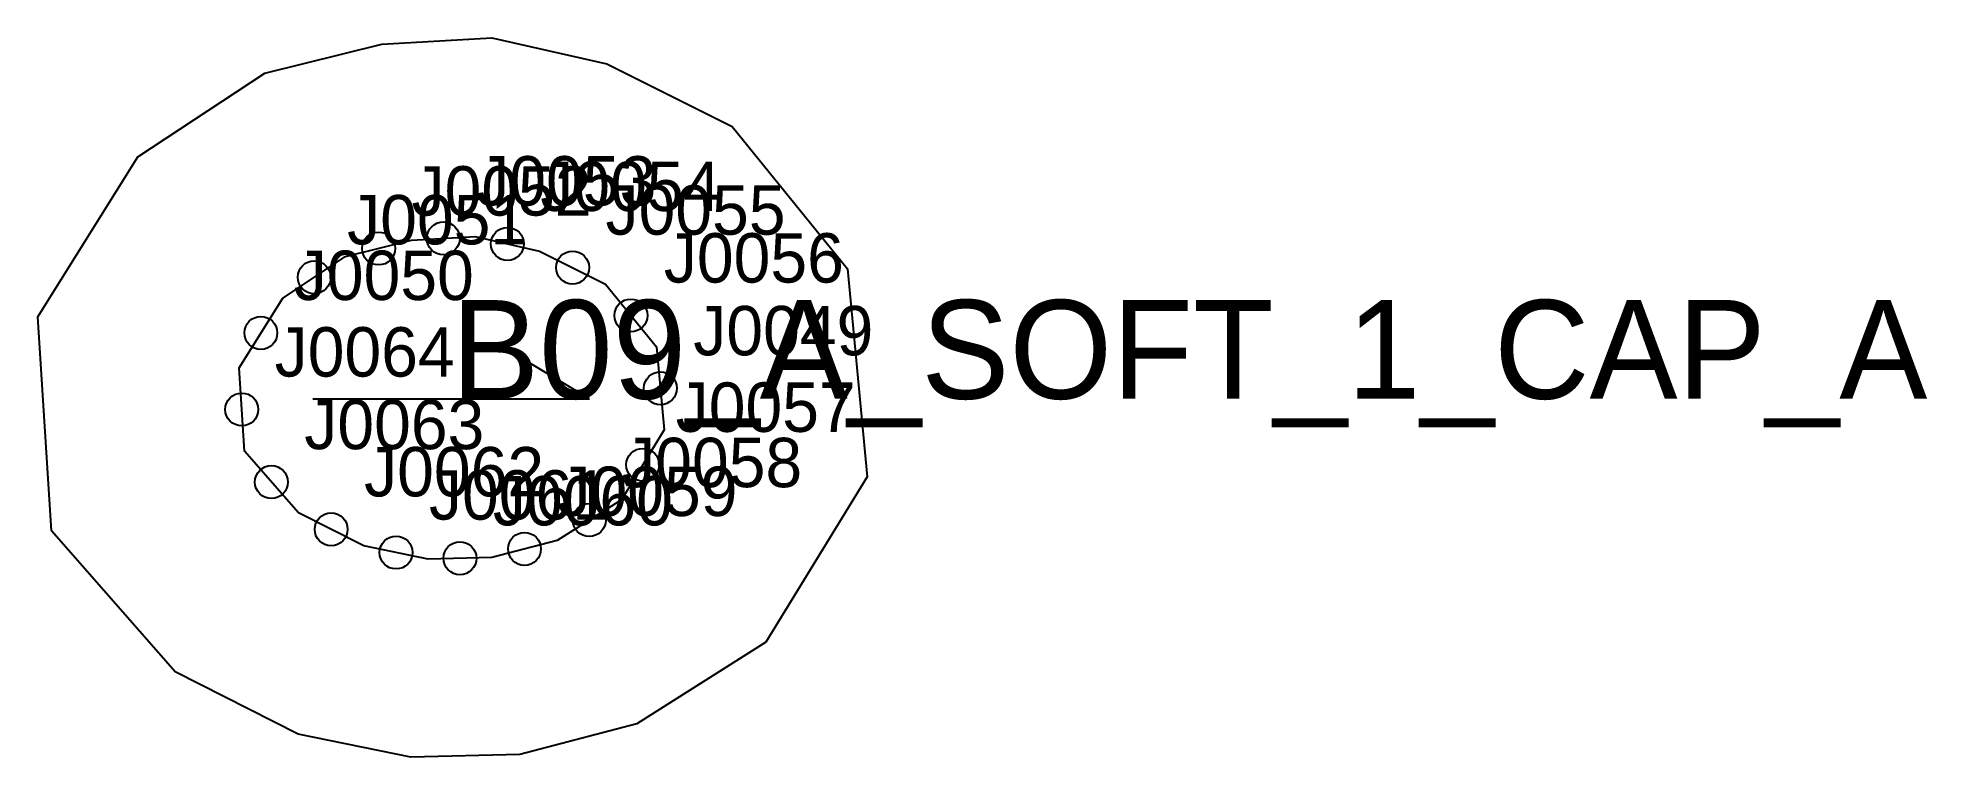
# Model space of a CAD drawing. Header units: millimetres. Extents: x -25 to 90, y -22 to 22.
import ezdxf

# ---------------------------------------------------------------- set-up
doc = ezdxf.new("R2010")
doc.units = ezdxf.units.MM
for name, color, linetype in [('CUT', 1, 'Continuous'), ('GRAIN', 3, 'Continuous'), ('LABEL', 7, 'Continuous'), ('NOTCH', 2, 'Continuous'), ('SEW', 5, 'Continuous')]:
    doc.layers.add(name, color=color, linetype=linetype)

msp = doc.modelspace()

# ---------------------------------------------------------------- linework, layer by layer
at = {"layer": 'CUT'}
msp.add_lwpolyline([(24.05, 7.88), (25.23, -4.75), (19.09, -14.79), (11.26, -19.75), (4.14, -21.61), (-2.48, -21.78), (-9.32, -20.38), (-16.79, -16.6), (-24.3, -8.03), (-25.12, 4.97), (-19.04, 14.68), (-11.33, 19.78), (-4.23, 21.54), (2.44, 21.92), (9.42, 20.34), (17.03, 16.53), (24.05, 7.88)], close=True, dxfattribs=at)
at = {"layer": 'GRAIN'}
for p, q in [((8.37, -0.01), (3.37, 2.99)), ((-8.42, -0.01), (8.37, -0.01))]:
    msp.add_line(p, q, dxfattribs=at)
at = {"layer": 'NOTCH'}
for centre in [(-0.5, 9.73), (3.39, 9.4), (-4.43, 9.12), (-8.34, 7.37), (7.35, 7.96), (10.89, 5.05), (-11.58, 3.99), (12.68, 0.63), (-12.74, -0.66), (11.61, -4.02), (-10.94, -5.07), (8.36, -7.38), (-7.31, -7.94), (-3.37, -9.35), (0.51, -9.7), (4.43, -9.13)]:
    msp.add_circle(centre, 1, dxfattribs=at)
at = {"layer": 'SEW'}
msp.add_lwpolyline([(12.44, 3.14), (12.91, -1.89), (10.31, -6.15), (6.42, -8.61), (2.44, -9.65), (-1.42, -9.75), (-5.33, -8.95), (-9.3, -6.94), (-12.58, -3.19), (-12.9, 1.88), (-10.25, 6.11), (-6.44, 8.63), (-2.43, 9.62), (1.44, 9.84), (5.35, 8.96), (9.35, 6.96)], close=True, dxfattribs=at)

# ---------------------------------------------------------------- texts
at = {"layer": 'LABEL'}
for s, height, p in [('J0052', 3, (-2.43, 11.12)), ('J0053', 3, (1.5, 11.73)), ('J0054', 3, (5.39, 11.4)), ('J0055', 3, (9.35, 9.96)), ('J0051', 3, (-6.34, 9.37)), ('J0056', 3, (12.89, 7.05)), ('J0050', 3, (-9.58, 5.99)), ('B09_A_SOFT_1_CAP_A', 6, (-0.03, -0.01)), ('J0049', 3, (14.68, 2.63)), ('J0064', 3, (-10.74, 1.34)), ('J0057', 3, (13.61, -2.02)), ('J0063', 3, (-8.94, -3.07)), ('J0062', 3, (-5.31, -5.94)), ('J0058', 3, (10.36, -5.38)), ('J0061', 3, (-1.37, -7.35)), ('J0059', 3, (6.43, -7.13)), ('J0060', 3, (2.51, -7.7))]:
    msp.add_text(s, height=height, dxfattribs=at).set_placement(p)

doc.saveas('drawing.dxf')
